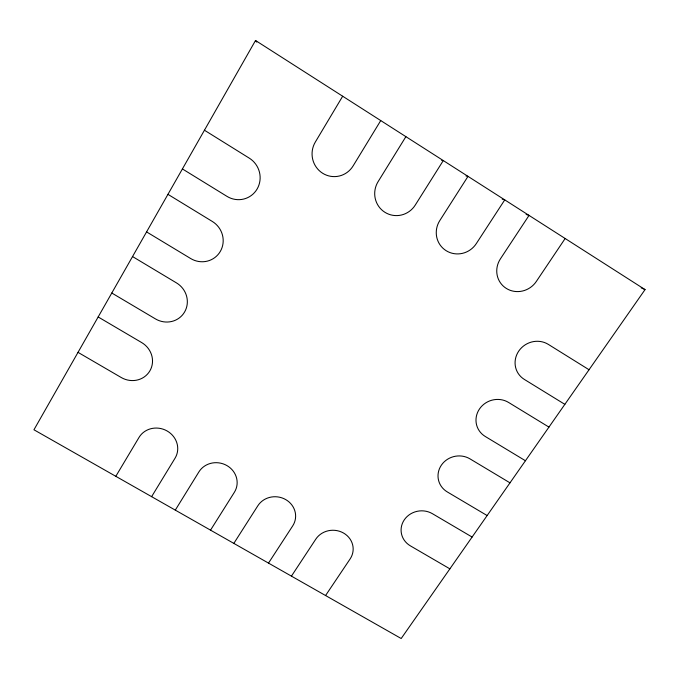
<?xml version="1.0" encoding="UTF-8"?>
<svg xmlns="http://www.w3.org/2000/svg" width="679" height="679" viewBox="0 0 679 679"><rect width="100%" height="100%" fill="white"/><g stroke="black" fill="none" stroke-linecap="round" stroke-linejoin="round"><path stroke-width="1.02" d="M255.516 40.485L33.95 429.782L401.187 638.515L645.05 289.602L255.516 40.485L256.781 42.132M115.812 476.31L139.008 437.437A20.828 19.513 21.3 0 1 167.17 431.004A20.828 19.513 21.3 0 1 175.055 458.189L151.612 496.663M342.674 96.223L315.311 142.072A22.713 22.212 -90 0 0 322.61 173.238A22.713 22.212 -90 0 0 353.114 165.914L380.741 120.565M175.292 510.124L198.896 471.905A20.565 19.284 14.1 0 1 226.93 465.582A20.565 19.284 14.1 0 1 234.357 492.309L210.532 530.146M405.889 136.657L378.093 181.666A22.382 21.949 -65.5 0 0 384.883 212.281A22.382 21.949 -65.5 0 0 415.242 205.1L443.285 160.575L441.673 160.422M233.831 543.395L257.816 505.804A20.345 19.029 7.2 0 1 285.732 499.591A20.345 19.029 7.2 0 1 292.708 525.885L268.502 563.103M291.435 576.14L315.786 539.168A20.175 18.732 1.2 0 1 343.582 533.066A20.175 18.732 1.2 0 1 350.126 558.927L325.564 595.534M565.149 238.507L536.317 281.462A22.076 21.134 -40.3 0 1 506.254 288.388A22.076 21.134 -40.3 0 1 500.431 258.835L529.034 215.413L526.115 214.411M466.006 175.98L468.001 176.379L439.797 220.582A22.203 21.567 -47.8 0 0 446.095 250.661A22.203 21.567 -47.8 0 0 476.302 243.608L504.752 199.881L502.197 199.117M641.205 287.854L645.05 289.602M78.017 352.35L121.261 377.532A21.414 20.243 31 0 0 149.898 370.836A21.414 20.243 31 0 0 141.665 342.564L98.166 316.957M449.88 568.849L410.413 545.874A20.319 18.91 -7.2 0 1 404.328 519.774A20.319 18.91 -7.2 0 1 432.43 513.697L472.1 537.047M111.789 293.014L155.466 318.909A21.736 20.828 36.9 0 0 184.586 312.009A21.736 20.828 36.9 0 0 176.481 282.905L132.541 256.56M487.132 515.548L447.317 491.944A20.659 19.402 -12.9 0 1 441.401 465.123A20.659 19.402 -12.9 0 1 469.97 458.86L509.988 482.845M146.571 231.904L190.689 258.546A22.11 21.414 47.4 0 0 220.31 251.425A22.11 21.414 47.4 0 0 212.332 221.464L167.951 194.347M525.436 460.744L485.281 436.487A21.041 19.878 -20.2 0 1 479.535 408.894A21.041 19.878 -20.2 0 1 508.579 402.443L548.946 427.099M182.413 168.935L226.973 196.367A22.577 21.94 63.6 0 0 257.112 189.017A22.577 21.94 63.6 0 0 249.278 158.148L204.438 130.224M564.852 404.353L524.341 379.417A21.482 20.328 -28.7 0 1 518.781 351.035A21.482 20.328 -28.7 0 1 548.326 344.38L589.041 369.741"/></g></svg>
